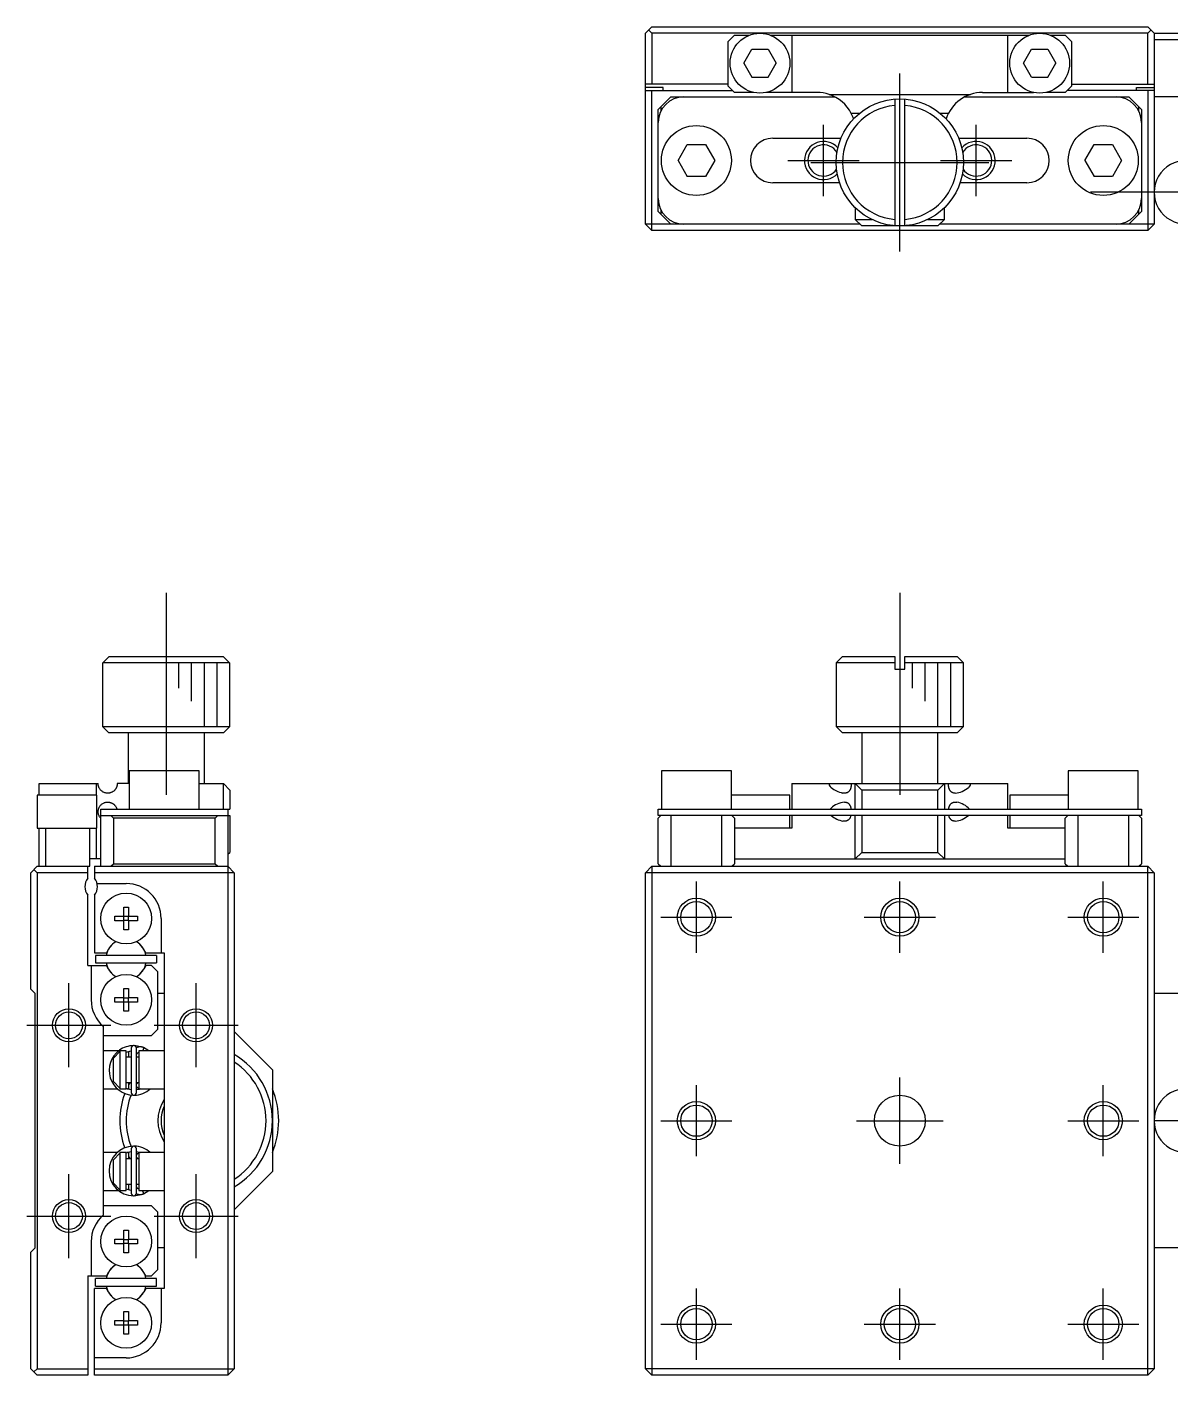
# Model space of a CAD drawing. Extents: x 0 to 320, y -8 to 166.
# Drawn here: x -0.3 to 89.6, y 59.5 to 165.5 of the extents above; entities that cross this region are included whole.
import ezdxf

# ---------------------------------------------------------------- set-up
doc = ezdxf.new("R2010")
doc.units = 0
doc.header["$LTSCALE"] = 0.5
doc.linetypes.add('CENTER', pattern=[50.8, 31.75, -6.35, 6.35, -6.35])
for name, color, linetype in [('MSM_CENTER', 1, 'CENTER'), ('MSM_CONTINUOUS', 7, 'CONTINUOUS'), ('MSM_NARROW', 5, 'CONTINUOUS')]:
    doc.layers.add(name, color=color, linetype=linetype)

msp = doc.modelspace()

# ---------------------------------------------------------------- linework, layer by layer
at = {"layer": 'MSM_CENTER'}
for p, q in [((68.344929, 147.85), (68.344929, 161.85)), ((62.344929, 152.200001), (62.344929, 157.800001)), ((74.344929, 152.200001), (74.344929, 157.800001)), ((59.544929, 155.000001), (65.144929, 155.000001)), ((61.344929, 154.85), (75.344929, 154.85)), ((71.544929, 155.000001), (77.144929, 155.000001)), ((148.344929, 152.5), (83.344929, 152.5)), ((10.65, 121), (10.65, 105)), ((68.344929, 121), (68.344929, 104)), ((52.344929, 92.7), (52.344929, 98.3)), ((68.344929, 92.7), (68.344929, 98.3)), ((84.344929, 92.7), (84.344929, 98.3)), ((49.544929, 95.5), (55.144929, 95.5)), ((65.544929, 95.5), (71.144929, 95.5)), ((81.544929, 95.5), (87.144929, 95.5)), ((3, 83.7), (3, 90.3)), ((13, 83.7), (13, 90.3)), ((-0.3, 87), (6.3, 87)), ((9.7, 87), (16.3, 87)), ((68.344929, 76.1), (68.344929, 82.9)), ((52.344929, 76.7), (52.344929, 82.3)), ((84.344929, 76.7), (84.344929, 82.3)), ((49.544929, 79.5), (55.144929, 79.5)), ((64.944929, 79.5), (71.744929, 79.5)), ((81.544929, 79.5), (87.144929, 79.5)), ((148.344929, 79.5), (88.344929, 79.5)), ((3, 68.7), (3, 75.3)), ((13, 68.7), (13, 75.3)), ((-0.3, 72), (6.3, 72)), ((9.7, 72), (16.3, 72)), ((52.344929, 60.7), (52.344929, 66.3)), ((68.344929, 60.7), (68.344929, 66.3)), ((84.344929, 60.7), (84.344929, 66.3)), ((49.544929, 63.5), (55.144929, 63.5)), ((65.544929, 63.5), (71.144929, 63.5)), ((81.544929, 63.5), (87.144929, 63.5))]:
    msp.add_line(p, q, dxfattribs=at)
at = {"layer": 'MSM_CONTINUOUS'}
for p, q in [((48.344929, 165), (48.844929, 165.5)), ((48.844929, 165.5), (87.844929, 165.5)), ((88.344929, 165), (87.844929, 165.5)), ((48.344929, 150), (48.344929, 165)), ((48.594929, 165.25), (48.844929, 165)), ((48.844929, 165), (48.844929, 161)), ((87.844929, 165), (48.844929, 165)), ((54.844929, 164.35), (55.344929, 164.85)), ((54.844929, 160.85), (54.844929, 164.35)), ((55.344929, 164.85), (56.518794, 164.85)), ((58.171065, 164.85), (78.518794, 164.85)), ((59.844929, 164.85), (59.844929, 160.35)), ((76.844929, 160.35), (76.844929, 164.85)), ((80.171065, 164.85), (81.344929, 164.85)), ((81.344929, 164.85), (81.844929, 164.35)), ((81.844929, 164.35), (81.844929, 160.85)), ((87.844929, 165), (88.094929, 165.25)), ((87.844929, 161), (87.844929, 165)), ((88.344929, 165), (108.344929, 165)), ((88.344929, 165), (88.344929, 150)), ((105.844929, 164.5), (88.344929, 164.5)), ((56.074759, 162.65), (56.709844, 163.75)), ((56.709844, 163.75), (57.980015, 163.75)), ((57.980015, 163.75), (58.6151, 162.65)), ((78.074759, 162.65), (78.709844, 163.75)), ((78.709844, 163.75), (79.980015, 163.75)), ((79.980015, 163.75), (80.6151, 162.65)), ((56.074759, 162.65), (56.709844, 161.55)), ((57.980015, 161.55), (58.6151, 162.65)), ((78.709844, 161.55), (78.074759, 162.65)), ((79.980015, 161.55), (80.6151, 162.65)), ((56.709844, 161.55), (57.980015, 161.55)), ((78.709844, 161.55), (79.980015, 161.55)), ((54.844929, 161), (48.344929, 161)), ((49.744929, 160.75), (48.344929, 160.75)), ((48.344929, 160.5), (55.194929, 160.5)), ((48.844929, 149.5), (48.844929, 160.5)), ((49.744929, 160.5), (49.744929, 160.75)), ((55.344929, 160.35), (54.844929, 160.85)), ((56.862747, 160.35), (55.344929, 160.35)), ((61.844929, 160.35), (57.827112, 160.35)), ((62.781679, 160.2), (73.90818, 160.2)), ((74.844929, 160.35), (78.862747, 160.35)), ((81.344929, 160.35), (79.827112, 160.35)), ((81.844929, 160.85), (81.344929, 160.35)), ((88.344929, 160.5), (81.494929, 160.5)), ((81.844929, 161), (88.344929, 161)), ((86.944929, 160.75), (88.344929, 160.75)), ((86.944929, 160.5), (86.944929, 160.75)), ((87.844929, 160.5), (87.844929, 149.5)), ((49.344929, 159), (50.344929, 160)), ((49.344929, 151), (49.344929, 159)), ((49.544929, 159.2), (49.544929, 158.87178)), ((50.344929, 160), (63.250776, 160)), ((67.944929, 159.833974), (67.944929, 149.866026)), ((68.744929, 149.866026), (68.744929, 159.833974)), ((73.439037, 160), (86.344929, 160)), ((87.344929, 159), (86.344929, 160)), ((87.144929, 158.87178), (87.144929, 159.2)), ((87.344929, 159), (87.344929, 151)), ((102.844929, 160), (88.344929, 160)), ((65.15471, 158.7), (64.524015, 158.7)), ((72.165844, 158.7), (71.535149, 158.7)), ((50.901554, 155), (51.623242, 156.25)), ((51.623242, 156.25), (53.066617, 156.25)), ((53.066617, 156.25), (53.788305, 155)), ((58.344929, 156.75), (63.719997, 156.75)), ((72.969862, 156.75), (78.344929, 156.75)), ((82.901554, 155), (83.623242, 156.25)), ((83.623242, 156.25), (85.066617, 156.25)), ((85.066617, 156.25), (85.788305, 155)), ((50.901554, 155), (51.623242, 153.75)), ((53.788305, 155), (53.066617, 153.75)), ((82.901554, 155), (83.623242, 153.75)), ((85.788305, 155), (85.066617, 153.75)), ((53.066617, 153.75), (51.623242, 153.75)), ((85.066617, 153.75), (83.623242, 153.75)), ((63.607842, 153.25), (58.344929, 153.25)), ((78.344929, 153.25), (73.082017, 153.25)), ((50.344929, 150), (49.344929, 151)), ((49.544929, 151.12822), (49.544929, 150.8)), ((64.844929, 151.279286), (64.844929, 150.35)), ((71.844929, 150.35), (71.844929, 151.279286)), ((86.344929, 150), (87.344929, 151)), ((87.144929, 150.8), (87.144929, 151.12822)), ((65.194929, 150), (48.344929, 150)), ((48.844929, 149.5), (48.344929, 150)), ((87.844929, 149.5), (48.844929, 149.5)), ((64.844929, 150.35), (66.16548, 150.35)), ((65.344929, 149.85), (64.844929, 150.35)), ((71.344929, 149.85), (65.344929, 149.85)), ((70.524379, 150.35), (71.844929, 150.35)), ((71.844929, 150.35), (71.344929, 149.85)), ((88.344929, 150), (71.494929, 150)), ((88.344929, 150), (87.844929, 149.5)), ((5.666026, 115.5), (6.167813, 116)), ((6.167813, 116), (15.132187, 116)), ((15.132187, 116), (15.633974, 115.5)), ((63.844929, 116), (63.344929, 115.5)), ((63.844929, 116), (67.944929, 116)), ((67.944929, 116), (67.944929, 115)), ((68.744929, 115), (68.744929, 116)), ((68.744929, 116), (72.844929, 116)), ((73.344929, 115.5), (72.844929, 116)), ((5.65, 115), (5.666026, 115)), ((5.65, 115), (5.65, 110.5)), ((15.633974, 115.5), (5.666026, 115.5)), ((5.666026, 115), (5.666026, 115.5)), ((15.633974, 115.5), (15.633974, 115)), ((15.633974, 115), (15.65, 115)), ((15.65, 110.5), (15.65, 115)), ((67.944929, 115.5), (63.344929, 115.5)), ((63.344929, 115.5), (63.344929, 110.5)), ((67.944929, 115), (68.744929, 115)), ((73.344929, 115.5), (68.744929, 115.5)), ((73.344929, 110.5), (73.344929, 115.5)), ((5.65, 110.5), (15.65, 110.5)), ((5.65, 110.5), (6.15, 110)), ((15.15, 110), (15.65, 110.5)), ((63.344929, 110.5), (73.344929, 110.5)), ((63.344929, 110.5), (63.844929, 110)), ((72.844929, 110), (73.344929, 110.5)), ((15.15, 110), (6.15, 110)), ((7.65, 110), (7.65, 106)), ((13.65, 106), (13.65, 110)), ((72.844929, 110), (63.844929, 110)), ((65.344929, 110), (65.344929, 106)), ((71.344929, 106), (71.344929, 110)), ((0.65, 106), (5.3, 106)), ((0.65, 105.1), (0.65, 106)), ((5.15, 106), (5.15, 105.1)), ((5.300104, 105.987609), (5.3, 106)), ((6.8, 106), (6.799464, 105.971711)), ((7.75, 106), (6.8, 106)), ((13.25, 107), (7.75, 107)), ((7.75, 107), (7.75, 104)), ((13.25, 104), (13.25, 107)), ((13.25, 106), (15.15, 106)), ((15.15, 104), (15.15, 106)), ((15.65, 105.5), (15.15, 106)), ((55.094929, 107), (49.594929, 107)), ((49.594929, 107), (49.594929, 104)), ((55.094929, 104), (55.094929, 107)), ((59.844929, 106), (59.844929, 104)), ((59.844929, 106), (76.844929, 106)), ((62.804595, 105.893304), (62.781679, 106)), ((64.524015, 106), (64.52365, 105.967276)), ((64.844929, 104), (64.844929, 106)), ((65.344929, 105.5), (64.844929, 106)), ((71.844929, 106), (71.344929, 105.5)), ((71.844929, 106), (71.844929, 104)), ((72.166241, 105.965709), (72.165844, 106)), ((73.90818, 106), (73.882358, 105.886628)), ((76.844929, 104), (76.844929, 106)), ((87.094929, 107), (81.594929, 107)), ((81.594929, 107), (81.594929, 104)), ((87.094929, 104), (87.094929, 107)), ((5.2, 105.1), (0.5, 105.1)), ((0.5, 105.1), (0.5, 102.5)), ((5.2, 102.5), (5.2, 105.1)), ((5.300413, 105.975229), (5.300104, 105.987609)), ((5.300922, 105.962906), (5.300413, 105.975229)), ((5.301625, 105.950687), (5.300922, 105.962906)), ((5.302516, 105.938617), (5.301625, 105.950687)), ((5.30394, 105.923249), (5.302516, 105.938617)), ((5.305653, 105.908135), (5.30394, 105.923249)), ((5.307635, 105.893304), (5.305653, 105.908135)), ((5.309865, 105.878788), (5.307635, 105.893304)), ((5.312322, 105.864617), (5.309865, 105.878788)), ((5.314986, 105.850822), (5.312322, 105.864617)), ((5.321191, 105.822914), (5.314986, 105.850822)), ((5.328155, 105.796292), (5.321191, 105.822914)), ((5.335805, 105.770881), (5.328155, 105.796292)), ((5.344066, 105.746601), (5.335805, 105.770881)), ((5.352863, 105.723377), (5.344066, 105.746601)), ((5.362122, 105.70113), (5.352863, 105.723377)), ((5.381822, 105.659322), (5.362122, 105.70113)), ((5.403222, 105.620262), (5.381822, 105.659322)), ((5.426199, 105.58362), (5.403222, 105.620262)), ((5.457046, 105.540714), (5.426199, 105.58362)), ((5.490251, 105.500753), (5.457046, 105.540714)), ((5.525757, 105.463617), (5.490251, 105.500753)), ((5.563506, 105.429191), (5.525757, 105.463617)), ((5.602361, 105.398227), (5.563506, 105.429191)), ((5.643395, 105.369769), (5.602361, 105.398227)), ((5.686562, 105.343933), (5.643395, 105.369769)), ((5.731822, 105.320837), (5.686562, 105.343933)), ((5.781667, 105.299643), (5.731822, 105.320837)), ((5.833841, 105.281823), (5.781667, 105.299643)), ((5.888225, 105.267655), (5.833841, 105.281823)), ((5.929283, 105.259779), (5.888225, 105.267655)), ((5.971488, 105.254121), (5.929283, 105.259779)), ((6.014733, 105.25083), (5.971488, 105.254121)), ((6.058912, 105.250053), (6.014733, 105.25083)), ((6.103914, 105.251942), (6.058912, 105.250053)), ((6.149707, 105.256659), (6.103914, 105.251942)), ((6.196089, 105.264366), (6.149707, 105.256659)), ((6.230211, 105.271975), (6.196089, 105.264366)), ((6.264531, 105.281342), (6.230211, 105.271975)), ((6.298926, 105.292517), (6.264531, 105.281342)), ((6.333271, 105.305552), (6.298926, 105.292517)), ((6.365356, 105.319536), (6.333271, 105.305552)), ((6.397312, 105.335301), (6.365356, 105.319536)), ((6.428987, 105.352847), (6.397312, 105.335301)), ((6.460226, 105.372173), (6.428987, 105.352847)), ((6.490876, 105.393279), (6.460226, 105.372173)), ((6.520783, 105.416165), (6.490876, 105.393279)), ((6.547582, 105.438853), (6.520783, 105.416165)), ((6.573654, 105.463139), (6.547582, 105.438853)), ((6.598857, 105.48895), (6.573654, 105.463139)), ((6.623049, 105.516213), (6.598857, 105.48895)), ((6.646085, 105.544855), (6.623049, 105.516213)), ((6.667825, 105.574803), (6.646085, 105.544855)), ((6.683137, 105.597963), (6.667825, 105.574803)), ((6.697677, 105.621837), (6.683137, 105.597963)), ((6.711394, 105.646369), (6.697677, 105.621837)), ((6.724235, 105.671507), (6.711394, 105.646369)), ((6.735859, 105.696531), (6.724235, 105.671507)), ((6.746608, 105.722095), (6.735859, 105.696531)), ((6.756442, 105.748135), (6.746608, 105.722095)), ((6.765326, 105.774591), (6.756442, 105.748135)), ((6.773458, 105.802253), (6.765326, 105.774591)), ((6.780546, 105.83031), (6.773458, 105.802253)), ((6.786563, 105.858683), (6.780546, 105.83031)), ((6.791483, 105.887295), (6.786563, 105.858683)), ((6.795197, 105.915283), (6.791483, 105.887295)), ((6.79786, 105.943447), (6.795197, 105.915283)), ((6.799464, 105.971711), (6.79786, 105.943447)), ((15.65, 105.5), (15.65, 104)), ((59.694929, 105.1), (55.094929, 105.1)), ((59.694929, 104), (59.694929, 105.1)), ((62.863302, 105.796292), (62.804595, 105.893304)), ((62.952961, 105.70113), (62.863302, 105.796292)), ((63.987275, 105.25), (63.840161, 105.263205)), ((63.996057, 105.250053), (63.987275, 105.25)), ((64.032248, 105.251477), (63.996057, 105.250053)), ((64.067805, 105.254917), (64.032248, 105.251477)), ((64.10262, 105.260464), (64.067805, 105.254917)), ((64.136584, 105.26821), (64.10262, 105.260464)), ((64.16959, 105.278246), (64.136584, 105.26821)), ((64.201529, 105.290663), (64.16959, 105.278246)), ((64.232291, 105.305552), (64.201529, 105.290663)), ((64.25636, 105.319536), (64.232291, 105.305552)), ((64.279671, 105.335301), (64.25636, 105.319536)), ((64.302156, 105.352847), (64.279671, 105.335301)), ((64.323749, 105.372173), (64.302156, 105.352847)), ((64.344382, 105.393279), (64.323749, 105.372173)), ((64.363987, 105.416165), (64.344382, 105.393279)), ((64.381114, 105.438853), (64.363987, 105.416165)), ((64.397394, 105.463139), (64.381114, 105.438853)), ((64.412785, 105.48895), (64.397394, 105.463139)), ((64.427247, 105.516213), (64.412785, 105.48895)), ((64.440738, 105.544855), (64.427247, 105.516213)), ((64.453216, 105.574803), (64.440738, 105.544855)), ((64.462892, 105.600911), (64.453216, 105.574803)), ((64.471889, 105.627976), (64.462892, 105.600911)), ((64.480194, 105.655911), (64.471889, 105.627976)), ((64.487796, 105.684627), (64.480194, 105.655911)), ((64.494683, 105.714037), (64.487796, 105.684627)), ((64.500841, 105.744054), (64.494683, 105.714037)), ((64.506259, 105.774591), (64.500841, 105.744054)), ((64.510952, 105.805699), (64.506259, 105.774591)), ((64.514931, 105.837362), (64.510952, 105.805699)), ((64.518193, 105.869465), (64.514931, 105.837362)), ((64.520736, 105.901894), (64.518193, 105.869465)), ((64.522556, 105.934536), (64.520736, 105.901894)), ((64.52365, 105.967276), (64.522556, 105.934536)), ((65.344929, 105.5), (65.344929, 104)), ((71.344929, 105.5), (65.344929, 105.5)), ((71.344929, 104), (71.344929, 105.5)), ((72.16743, 105.931464), (72.166241, 105.965709)), ((72.16941, 105.897397), (72.16743, 105.931464)), ((72.172179, 105.863642), (72.16941, 105.897397)), ((72.175435, 105.832899), (72.172179, 105.863642)), ((72.179381, 105.802436), (72.175435, 105.832899)), ((72.18401, 105.772342), (72.179381, 105.802436)), ((72.189315, 105.742707), (72.18401, 105.772342)), ((72.195287, 105.713621), (72.189315, 105.742707)), ((72.20192, 105.685172), (72.195287, 105.713621)), ((72.209206, 105.657451), (72.20192, 105.685172)), ((72.217137, 105.630548), (72.209206, 105.657451)), ((72.22724, 105.600171), (72.217137, 105.630548)), ((72.238284, 105.570825), (72.22724, 105.600171)), ((72.250235, 105.542582), (72.238284, 105.570825)), ((72.263061, 105.515514), (72.250235, 105.542582)), ((72.27673, 105.489694), (72.263061, 105.515514)), ((72.291211, 105.465195), (72.27673, 105.489694)), ((72.306471, 105.442087), (72.291211, 105.465195)), ((72.322478, 105.420445), (72.306471, 105.442087)), ((72.341602, 105.397584), (72.322478, 105.420445)), ((72.361741, 105.376446), (72.341602, 105.397584)), ((72.382831, 105.357029), (72.361741, 105.376446)), ((72.404808, 105.339332), (72.382831, 105.357029)), ((72.427607, 105.32335), (72.404808, 105.339332)), ((72.451165, 105.309083), (72.427607, 105.32335)), ((72.475418, 105.296527), (72.451165, 105.309083)), ((72.510773, 105.281617), (72.475418, 105.296527)), ((72.547529, 105.269745), (72.510773, 105.281617)), ((72.585535, 105.260781), (72.547529, 105.269745)), ((72.624642, 105.254591), (72.585535, 105.260781)), ((72.664698, 105.251044), (72.624642, 105.254591)), ((72.702531, 105.25), (72.664698, 105.251044)), ((73.827621, 105.797867), (73.742752, 105.70619)), ((73.882358, 105.886628), (73.827621, 105.797867)), ((81.594929, 105.1), (76.994929, 105.1)), ((76.994929, 105.1), (76.994929, 104)), ((5.30381, 103.875499), (5.305248, 103.888565)), ((5.305248, 103.888565), (5.306889, 103.901416)), ((5.306889, 103.901416), (5.30872, 103.91403)), ((5.30872, 103.91403), (5.310725, 103.926384)), ((5.310725, 103.926384), (5.313739, 103.942897)), ((5.313739, 103.942897), (5.317038, 103.958956)), ((5.317038, 103.958956), (5.320596, 103.974556)), ((5.320596, 103.974556), (5.327893, 104.002702)), ((5.327893, 104.002702), (5.335936, 104.02952)), ((5.335936, 104.02952), (5.34466, 104.055102)), ((5.34466, 104.055102), (5.353998, 104.079544)), ((5.353998, 104.079544), (5.363886, 104.102937)), ((5.363886, 104.102937), (5.374256, 104.125377)), ((5.374256, 104.125377), (5.400802, 104.175782)), ((5.400802, 104.175782), (5.429969, 104.222476)), ((5.429969, 104.222476), (5.461661, 104.265704)), ((5.461661, 104.265704), (5.495782, 104.305712)), ((5.495782, 104.305712), (5.532235, 104.342745)), ((5.5, 99.5), (5.5, 104)), ((5.5, 104), (15.65, 104)), ((5.532235, 104.342745), (5.570924, 104.377049)), ((5.570924, 104.377049), (5.617206, 104.412534)), ((5.617206, 104.412534), (5.66646, 104.44452)), ((5.66646, 104.44452), (5.718618, 104.472819)), ((5.718618, 104.472819), (5.760688, 104.491954)), ((5.760688, 104.491954), (5.804503, 104.508687)), ((5.804503, 104.508687), (5.849989, 104.522841)), ((5.849989, 104.522841), (5.89707, 104.534243)), ((5.89707, 104.534243), (5.94242, 104.542236)), ((5.94242, 104.542236), (5.989227, 104.547515)), ((5.989227, 104.547515), (6.0373, 104.549872)), ((6.0373, 104.549872), (6.086448, 104.549101)), ((6.086448, 104.549101), (6.13648, 104.544994)), ((6.13648, 104.544994), (6.187207, 104.537343)), ((6.187207, 104.537343), (6.22722, 104.528759)), ((6.22722, 104.528759), (6.267494, 104.51777)), ((6.267494, 104.51777), (6.307839, 104.504286)), ((6.307839, 104.504286), (6.338852, 104.492142)), ((6.338852, 104.492142), (6.369778, 104.478405)), ((6.369778, 104.478405), (6.400497, 104.463059)), ((6.400497, 104.463059), (6.430886, 104.446085)), ((6.430886, 104.446085), (6.455118, 104.43117)), ((6.455118, 104.43117), (6.479051, 104.41515)), ((6.479051, 104.41515), (6.502605, 104.398035)), ((6.502605, 104.398035), (6.525702, 104.379834)), ((6.525702, 104.379834), (6.54891, 104.359985)), ((6.54891, 104.359985), (6.571539, 104.33897)), ((6.571539, 104.33897), (6.593495, 104.316825)), ((6.593495, 104.316825), (6.614685, 104.29359)), ((6.614685, 104.29359), (6.634545, 104.269895)), ((6.634545, 104.269895), (6.653582, 104.245173)), ((6.653582, 104.245173), (6.671711, 104.219487)), ((6.671711, 104.219487), (6.688849, 104.192902)), ((6.688849, 104.192902), (6.705509, 104.164419)), ((6.705509, 104.164419), (6.72101, 104.135011)), ((6.72101, 104.135011), (6.735276, 104.104777)), ((6.735276, 104.104777), (6.74823, 104.073817)), ((6.74823, 104.073817), (6.757256, 104.049576)), ((6.757256, 104.049576), (6.765468, 104.024953)), ((6.765468, 104.024953), (6.772842, 104)), ((15.5, 104), (15.5, 59.5)), ((49.344929, 103.5), (49.344929, 104)), ((49.344929, 104), (87.344929, 104)), ((62.860614, 104.000031), (62.932245, 104.079544)), ((63.987202, 104.55), (64.022405, 104.549101)), ((64.022405, 104.549101), (64.0688, 104.544994)), ((64.0688, 104.544994), (64.113727, 104.537343)), ((64.113727, 104.537343), (64.143234, 104.530028)), ((64.143234, 104.530028), (64.17208, 104.520878)), ((64.17208, 104.520878), (64.200184, 104.509849)), ((64.200184, 104.509849), (64.227463, 104.496899)), ((64.227463, 104.496899), (64.253833, 104.481984)), ((64.253833, 104.481984), (64.279212, 104.46506)), ((64.279212, 104.46506), (64.303516, 104.446085)), ((64.303516, 104.446085), (64.322837, 104.42873)), ((64.322837, 104.42873), (64.341449, 104.40984)), ((64.341449, 104.40984), (64.359307, 104.389451)), ((64.359307, 104.389451), (64.376365, 104.367596)), ((64.376365, 104.367596), (64.392579, 104.344311)), ((64.392579, 104.344311), (64.407904, 104.319631)), ((64.407904, 104.319631), (64.422294, 104.29359)), ((64.422294, 104.29359), (64.43418, 104.269524)), ((64.43418, 104.269524), (64.445383, 104.244323)), ((64.445383, 104.244323), (64.455886, 104.218068)), ((64.455886, 104.218068), (64.465672, 104.19084)), ((64.465672, 104.19084), (64.474723, 104.16272)), ((64.474723, 104.16272), (64.483022, 104.133789)), ((64.483022, 104.133789), (64.490551, 104.104128)), ((64.490551, 104.104128), (64.497294, 104.073817)), ((64.497294, 104.073817), (64.502045, 104.049576)), ((64.502045, 104.049576), (64.506334, 104.024953)), ((64.506334, 104.024953), (64.510156, 104)), ((72.179702, 104), (72.184775, 104.032393)), ((72.184775, 104.032393), (72.190658, 104.064279)), ((72.190658, 104.064279), (72.197339, 104.095556)), ((72.197339, 104.095556), (72.204807, 104.126119)), ((72.204807, 104.126119), (72.213047, 104.155863)), ((72.213047, 104.155863), (72.222048, 104.184684)), ((72.222048, 104.184684), (72.231796, 104.212478)), ((72.231796, 104.212478), (72.242292, 104.239197)), ((72.242292, 104.239197), (72.25357, 104.264948)), ((72.25357, 104.264948), (72.265605, 104.289679)), ((72.265605, 104.289679), (72.278369, 104.313337)), ((72.278369, 104.313337), (72.291835, 104.335871)), ((72.291835, 104.335871), (72.305977, 104.357229)), ((72.305977, 104.357229), (72.320767, 104.37736)), ((72.320767, 104.37736), (72.339976, 104.400589)), ((72.339976, 104.400589), (72.36021, 104.422064)), ((72.36021, 104.422064), (72.381402, 104.441779)), ((72.381402, 104.441779), (72.403487, 104.459731)), ((72.403487, 104.459731), (72.426399, 104.475916)), ((72.426399, 104.475916), (72.450073, 104.49033)), ((72.450073, 104.49033), (72.480194, 104.505689)), ((72.480194, 104.505689), (72.511486, 104.51861)), ((72.511486, 104.51861), (72.54384, 104.529182)), ((72.54384, 104.529182), (72.577152, 104.537489)), ((72.577152, 104.537489), (72.611314, 104.54362)), ((72.611314, 104.54362), (72.646221, 104.54766)), ((72.646221, 104.54766), (72.681767, 104.549696)), ((72.681767, 104.549696), (72.702647, 104.55)), ((72.702647, 104.55), (72.834688, 104.539225)), ((87.344929, 104), (87.344929, 103.5)), ((5.300004, 103.802242), (5.300109, 103.8127)), ((5.300045, 103.791789), (5.300004, 103.802242)), ((5.300239, 103.781085), (5.300045, 103.791789)), ((5.300109, 103.8127), (5.300357, 103.823134)), ((5.300585, 103.770409), (5.300239, 103.781085)), ((5.300357, 103.823134), (5.300749, 103.833513)), ((5.301079, 103.759792), (5.300585, 103.770409)), ((5.300749, 103.833513), (5.301301, 103.844149)), ((5.301718, 103.749264), (5.301079, 103.759792)), ((5.301301, 103.844149), (5.301999, 103.854708)), ((5.302758, 103.735743), (5.301718, 103.749264)), ((5.301999, 103.854708), (5.302837, 103.865167)), ((5.304025, 103.722403), (5.302758, 103.735743)), ((5.302837, 103.865167), (5.30381, 103.875499)), ((5.305506, 103.709288), (5.304025, 103.722403)), ((5.307649, 103.693166), (5.305506, 103.709288)), ((5.310089, 103.677404), (5.307649, 103.693166)), ((5.312804, 103.662015), (5.310089, 103.677404)), ((5.315771, 103.647013), (5.312804, 103.662015)), ((5.318965, 103.63241), (5.315771, 103.647013)), ((5.322362, 103.618221), (5.318965, 103.63241)), ((5.33019, 103.589303), (5.322362, 103.618221)), ((5.3388, 103.561799), (5.33019, 103.589303)), ((5.348119, 103.535602), (5.3388, 103.561799)), ((5.358069, 103.510604), (5.348119, 103.535602)), ((5.368574, 103.486696), (5.358069, 103.510604)), ((5.391431, 103.441047), (5.368574, 103.486696)), ((5.416377, 103.398595), (5.391431, 103.441047)), ((5.443297, 103.359014), (5.416377, 103.398595)), ((5.472076, 103.321979), (5.443297, 103.359014)), ((5.499672, 103.290453), (5.472076, 103.321979)), ((5.5, 103.5), (15.65, 103.5)), ((6.5, 103.3), (6.3, 103.5)), ((6.5, 103.3), (6.5, 99.7)), ((14.5, 103.3), (6.5, 103.3)), ((14.7, 103.5), (14.5, 103.3)), ((14.5, 99.7), (14.5, 103.3)), ((15.65, 103.5), (15.65, 100.6)), ((49.544929, 103.5), (49.344929, 103.3)), ((87.344929, 103.5), (49.344929, 103.5)), ((49.344929, 99.7), (49.344929, 103.3)), ((50.344929, 103.5), (50.344929, 99.5)), ((54.344929, 99.5), (54.344929, 103.5)), ((55.344929, 103.3), (55.144929, 103.5)), ((55.344929, 103.3), (55.344929, 99.7)), ((59.694929, 102.5), (59.694929, 103.5)), ((59.844929, 103.5), (59.844929, 102.5)), ((63.987235, 103.05), (63.870267, 103.058584)), ((63.997125, 103.050102), (63.987235, 103.05)), ((64.037914, 103.051903), (63.997125, 103.050102)), ((64.077736, 103.056246), (64.037914, 103.051903)), ((64.116462, 103.063265), (64.077736, 103.056246)), ((64.15396, 103.073098), (64.116462, 103.063265)), ((64.181785, 103.082625), (64.15396, 103.073098)), ((64.2089, 103.093981), (64.181785, 103.082625)), ((64.235228, 103.107198), (64.2089, 103.093981)), ((64.26069, 103.122312), (64.235228, 103.107198)), ((64.285208, 103.139354), (64.26069, 103.122312)), ((64.308703, 103.15836), (64.285208, 103.139354)), ((64.329389, 103.177644), (64.308703, 103.15836)), ((64.349226, 103.198718), (64.329389, 103.177644)), ((64.368154, 103.221536), (64.349226, 103.198718)), ((64.386117, 103.246056), (64.368154, 103.221536)), ((64.403058, 103.272231), (64.386117, 103.246056)), ((64.41892, 103.30002), (64.403058, 103.272231)), ((64.431701, 103.325256), (64.41892, 103.30002)), ((64.443717, 103.351755), (64.431701, 103.325256)), ((64.454944, 103.379426), (64.443717, 103.351755)), ((64.465361, 103.408178), (64.454944, 103.379426)), ((64.474947, 103.437919), (64.465361, 103.408178)), ((64.483679, 103.468556), (64.474947, 103.437919)), ((64.491535, 103.5), (64.483679, 103.468556)), ((64.844929, 100.1), (64.844929, 103.5)), ((65.344929, 103.5), (65.344929, 100.6)), ((71.344929, 100.6), (71.344929, 103.5)), ((71.844929, 103.5), (71.844929, 100.1)), ((72.20639, 103.46772), (72.198324, 103.5)), ((72.215342, 103.436374), (72.20639, 103.46772)), ((72.225158, 103.406144), (72.215342, 103.436374)), ((72.235892, 103.376907), (72.225158, 103.406144)), ((72.247515, 103.348735), (72.235892, 103.376907)), ((72.259996, 103.321701), (72.247515, 103.348735)), ((72.273305, 103.295877), (72.259996, 103.321701)), ((72.28741, 103.271336), (72.273305, 103.295877)), ((72.302283, 103.248149), (72.28741, 103.271336)), ((72.317892, 103.226389), (72.302283, 103.248149)), ((72.336554, 103.203346), (72.317892, 103.226389)), ((72.356218, 103.181986), (72.336554, 103.203346)), ((72.376821, 103.162309), (72.356218, 103.181986)), ((72.398302, 103.144317), (72.376821, 103.162309)), ((72.420598, 103.12801), (72.398302, 103.144317)), ((72.443648, 103.113389), (72.420598, 103.12801)), ((72.467389, 103.100454), (72.443648, 103.113389)), ((72.49788, 103.086634), (72.467389, 103.100454)), ((72.529475, 103.075163), (72.49788, 103.086634)), ((72.562072, 103.065954), (72.529475, 103.075163)), ((72.59557, 103.058921), (72.562072, 103.065954)), ((72.62987, 103.053976), (72.59557, 103.058921)), ((72.66487, 103.051032), (72.62987, 103.053976)), ((72.70047, 103.050003), (72.66487, 103.051032)), ((72.702522, 103.05), (72.70047, 103.050003)), ((76.844929, 102.5), (76.844929, 103.5)), ((76.994929, 103.5), (76.994929, 102.5)), ((81.544929, 103.5), (81.344929, 103.3)), ((81.344929, 99.7), (81.344929, 103.3)), ((82.344929, 103.5), (82.344929, 99.5)), ((86.344929, 99.5), (86.344929, 103.5)), ((87.344929, 103.3), (87.144929, 103.5)), ((87.344929, 103.3), (87.344929, 99.7)), ((0.5, 102.5), (5.2, 102.5)), ((0.65, 99.5), (0.65, 102.5)), ((1.15, 102.5), (1.15, 99.5)), ((4.65, 99.5), (4.65, 102.5)), ((5.15, 102.5), (5.15, 100.1)), ((59.844929, 102.5), (55.344929, 102.5)), ((81.344929, 102.5), (76.844929, 102.5)), ((5.5, 100.1), (4.65, 100.1)), ((6.3, 99.5), (6.5, 99.7)), ((6.5, 99.7), (14.5, 99.7)), ((14.5, 99.7), (14.7, 99.5)), ((15.5, 100.45), (15.65, 100.6)), ((49.344929, 99.7), (49.544929, 99.5)), ((55.144929, 99.5), (55.344929, 99.7)), ((55.344929, 100.1), (81.344929, 100.1)), ((64.844929, 100.1), (65.344929, 100.6)), ((65.344929, 100.6), (71.344929, 100.6)), ((71.344929, 100.6), (71.844929, 100.1)), ((81.344929, 99.7), (81.544929, 99.5)), ((87.144929, 99.5), (87.344929, 99.7)), ((0.5, 99.5), (0, 99)), ((0, 89.85), (0, 99)), ((0.5, 99), (0.25, 99.25)), ((0.5, 99.5), (4.65, 99.5)), ((0.5, 99), (0.5, 60)), ((4.5, 99), (0.5, 99)), ((4.5, 98.561438), (4.5, 99.5)), ((5, 99.5), (5, 98.561438)), ((5, 99.5), (15.5, 99.5)), ((16, 99), (5, 99)), ((16, 99), (15.5, 99.5)), ((16, 99), (16, 60)), ((48.844929, 99.5), (48.344929, 99)), ((88.344929, 99), (48.344929, 99)), ((48.344929, 60), (48.344929, 99)), ((48.844929, 99.5), (87.844929, 99.5)), ((48.844929, 99.5), (48.844929, 59.5)), ((88.344929, 99), (87.844929, 99.5)), ((87.844929, 59.5), (87.844929, 99.5)), ((88.344929, 99), (88.344929, 60)), ((5.218246, 98.15), (7.5, 98.15)), ((4.5, 91.7), (4.5, 97.238562)), ((5, 97.238562), (5, 92.7)), ((6.613639, 95.58), (7.32, 95.58)), ((6.613639, 95.22), (6.613639, 95.58)), ((7.32, 96.286361), (7.68, 96.286361)), ((7.32, 95.58), (7.32, 96.286361)), ((7.330372, 95.569628), (7.32, 95.58)), ((7.330372, 95.230372), (7.330372, 95.569628)), ((7.330372, 95.569628), (7.669628, 95.569628)), ((7.669628, 95.569628), (7.68, 95.58)), ((7.669628, 95.569628), (7.669628, 95.230372)), ((7.68, 96.286361), (7.68, 95.58)), ((7.68, 95.58), (8.386361, 95.58)), ((8.386361, 95.58), (8.386361, 95.22)), ((10.25, 95.4), (10.25, 92.7)), ((7.32, 95.22), (6.613639, 95.22)), ((7.330372, 95.230372), (7.32, 95.22)), ((7.32, 94.513639), (7.32, 95.22)), ((7.68, 94.513639), (7.32, 94.513639)), ((7.669628, 95.230372), (7.330372, 95.230372)), ((7.669628, 95.230372), (7.68, 95.22)), ((7.68, 95.22), (7.68, 94.513639)), ((8.386361, 95.22), (7.68, 95.22)), ((5, 92.7), (5.949194, 92.7)), ((5.1, 92.5), (5.1, 91.9)), ((9.9, 92.5), (5.1, 92.5)), ((6.09936, 92.960095), (5.949194, 92.7)), ((9.050806, 92.7), (8.90064, 92.960095)), ((9.050806, 92.7), (10.5, 92.7)), ((9.9, 92.5), (9.9, 91.9)), ((10.5, 92.7), (10.5, 66.3)), ((4.5, 91.7), (5.949194, 91.7)), ((4.75, 91.7), (4.75, 89)), ((5.1, 91.9), (9.9, 91.9)), ((6.09936, 91.439905), (5.949194, 91.7)), ((9.050806, 91.7), (8.90064, 91.439905)), ((9.5, 91.7), (9.050806, 91.7)), ((10, 91.2), (9.5, 91.7)), ((10, 86.7), (10, 91.2)), ((0, 89.85), (0.35, 89.5)), ((0.35, 69.5), (0.35, 89.5)), ((6.613639, 89.18), (7.32, 89.18)), ((6.613639, 88.82), (6.613639, 89.18)), ((7.32, 89.886361), (7.68, 89.886361)), ((7.32, 89.18), (7.32, 89.886361)), ((7.330372, 89.169628), (7.32, 89.18)), ((7.330372, 88.830372), (7.330372, 89.169628)), ((7.330372, 89.169628), (7.669628, 89.169628)), ((7.669628, 89.169628), (7.68, 89.18)), ((7.669628, 89.169628), (7.669628, 88.830372)), ((7.68, 89.886361), (7.68, 89.18)), ((7.68, 89.18), (8.386361, 89.18)), ((8.386361, 89.18), (8.386361, 88.82)), ((10.5, 89.500002), (10, 89.500002)), ((102.844929, 89.500002), (88.344929, 89.500002)), ((7.32, 88.82), (6.613639, 88.82)), ((7.330372, 88.830372), (7.32, 88.82)), ((7.32, 88.113639), (7.32, 88.82)), ((7.68, 88.113639), (7.32, 88.113639)), ((7.669628, 88.830372), (7.330372, 88.830372)), ((7.669628, 88.830372), (7.68, 88.82)), ((7.68, 88.82), (7.68, 88.113639)), ((8.386361, 88.82), (7.68, 88.82)), ((5.7, 86.920938), (5.7, 72.079062)), ((5.7, 86.2), (9.5, 86.2)), ((9.5, 86.2), (10, 86.7)), ((19, 83.5), (16, 86.5)), ((6.921566, 85), (5.7, 85)), ((6.5, 84.416515), (7, 84.945683)), ((7, 85), (7, 82)), ((7.5, 85), (7, 85)), ((7.499868, 84.880394), (7.906431, 84.991258)), ((7.5, 82), (7.5, 85)), ((7.7, 84.5), (7.7, 84.94983)), ((7.906482, 85.203078), (7.906482, 81.703078)), ((8.879232, 85.24211), (8.130759, 85.401617)), ((8.335199, 85.249082), (8.303885, 85.235083)), ((8.306482, 81.703078), (8.306482, 85.203078)), ((8.367334, 85.261569), (8.335199, 85.249082)), ((8.400039, 85.272431), (8.367334, 85.261569)), ((8.373137, 84.792329), (8.382633, 84.803579)), ((8.382633, 84.803579), (8.392673, 84.814348)), ((8.392673, 84.814348), (8.403236, 84.82461)), ((8.433233, 85.281642), (8.400039, 85.272431)), ((8.403236, 84.82461), (8.414298, 84.834337)), ((8.414298, 84.834337), (8.425835, 84.843504)), ((8.425835, 84.843504), (8.437819, 84.852086)), ((8.466836, 85.289181), (8.433233, 85.281642)), ((8.437819, 84.852086), (8.450223, 84.860058)), ((8.450223, 84.860058), (8.463018, 84.8674)), ((8.463018, 84.8674), (8.476172, 84.874089)), ((8.500766, 85.295028), (8.466836, 85.289181)), ((8.476172, 84.874089), (8.489655, 84.880106)), ((8.489655, 84.880106), (8.499977, 84.884172)), ((8.5, 85), (8.5, 82)), ((10.5, 85), (8.5, 85)), ((8.534939, 85.299171), (8.500766, 85.295028)), ((8.569273, 85.301599), (8.534939, 85.299171)), ((8.603685, 85.302307), (8.569273, 85.301599)), ((8.638089, 85.301292), (8.603685, 85.302307)), ((8.672404, 85.298556), (8.638089, 85.301292)), ((8.706544, 85.294106), (8.672404, 85.298556)), ((8.740427, 85.287952), (8.706544, 85.294106)), ((8.77397, 85.280108), (8.740427, 85.287952)), ((8.80709, 85.270593), (8.77397, 85.280108)), ((8.801893, 85.01402), (8.795306, 85)), ((8.808415, 85.028354), (8.801893, 85.01402)), ((8.878604, 85.242423), (8.805969, 84.999984)), ((8.839706, 85.25943), (8.80709, 85.270593)), ((8.814831, 85.042911), (8.808415, 85.028354)), ((8.8211, 85.057599), (8.814831, 85.042911)), ((8.827183, 85.072322), (8.8211, 85.057599)), ((8.833039, 85.086989), (8.827183, 85.072322)), ((8.838632, 85.101504), (8.833039, 85.086989)), ((8.843927, 85.115776), (8.838632, 85.101504)), ((8.870057, 85.247361), (8.839706, 85.25943)), ((8.848889, 85.129713), (8.843927, 85.115776)), ((8.853487, 85.143227), (8.848889, 85.129713)), ((8.857692, 85.156232), (8.853487, 85.143227)), ((8.861476, 85.168644), (8.857692, 85.156232)), ((8.864816, 85.180385), (8.861476, 85.168644)), ((8.867691, 85.191379), (8.864816, 85.180385)), ((8.870081, 85.201556), (8.867691, 85.191379)), ((8.868376, 85.247715), (8.870635, 85.247062)), ((9.291268, 85.00002), (8.869514, 85.246319)), ((8.871972, 85.210853), (8.870081, 85.201556)), ((8.870635, 85.247062), (8.87239, 85.245238)), ((8.873352, 85.219208), (8.871972, 85.210853)), ((8.87239, 85.245238), (8.873632, 85.242254)), ((8.874212, 85.22657), (8.873352, 85.219208)), ((8.873632, 85.242254), (8.874352, 85.23813)), ((8.874546, 85.23289), (8.874212, 85.22657)), ((8.874352, 85.23813), (8.874546, 85.23289)), ((6.5, 82.583485), (6.5, 84.416515)), ((7.906482, 84.5), (7.5, 84.5)), ((8.306482, 84.602191), (8.306809, 84.616146)), ((8.5, 84.5), (8.306482, 84.5)), ((8.306809, 84.616146), (8.307843, 84.63084)), ((8.307843, 84.63084), (8.309583, 84.645466)), ((8.309583, 84.645466), (8.312023, 84.65999)), ((8.312023, 84.65999), (8.31516, 84.674376)), ((8.31516, 84.674376), (8.318987, 84.688593)), ((8.318987, 84.688593), (8.323494, 84.702607)), ((8.323494, 84.702607), (8.328673, 84.716385)), ((8.328673, 84.716385), (8.334512, 84.729896)), ((8.334512, 84.729896), (8.341, 84.743107)), ((8.341, 84.743107), (8.348122, 84.755986)), ((8.348122, 84.755986), (8.355863, 84.768503)), ((8.355863, 84.768503), (8.364208, 84.780627)), ((8.364208, 84.780627), (8.373137, 84.792329)), ((19, 83.5), (19, 75.5)), ((5.7, 82), (6.808166, 82)), ((7, 82.054317), (6.5, 82.583485)), ((7, 82), (7.5, 82)), ((7.906428, 81.915185), (7.499915, 82.025427)), ((7.5, 82.5), (7.906482, 82.5)), ((7.565484, 82), (7.565644, 82)), ((7.565906, 82), (7.7, 82)), ((7.7, 82), (7.7, 82.5)), ((8.306482, 82.5), (8.5, 82.5)), ((8.306531, 82.298642), (8.306482, 82.303965)), ((8.307151, 82.28392), (8.306531, 82.298642)), ((8.534819, 81.962495), (8.306541, 81.914872)), ((8.308479, 82.269242), (8.307151, 82.28392)), ((8.310512, 82.254642), (8.308479, 82.269242)), ((8.313246, 82.240155), (8.310512, 82.254642)), ((8.316677, 82.225813), (8.313246, 82.240155)), ((8.320797, 82.21165), (8.316677, 82.225813)), ((8.325599, 82.197701), (8.320797, 82.21165)), ((8.331073, 82.183997), (8.325599, 82.197701)), ((8.337207, 82.170573), (8.331073, 82.183997)), ((8.34399, 82.15746), (8.337207, 82.170573)), ((8.351407, 82.144691), (8.34399, 82.15746)), ((8.359442, 82.132297), (8.351407, 82.144691)), ((8.368079, 82.120309), (8.359442, 82.132297)), ((8.377299, 82.108758), (8.368079, 82.120309)), ((8.387081, 82.097674), (8.377299, 82.108758)), ((8.397404, 82.087086), (8.387081, 82.097674)), ((8.408244, 82.077021), (8.397404, 82.087086)), ((8.419577, 82.067507), (8.408244, 82.077021)), ((8.431376, 82.058571), (8.419577, 82.067507)), ((8.443613, 82.050237), (8.431376, 82.058571)), ((8.456258, 82.042528), (8.443613, 82.050237)), ((8.46928, 82.035467), (8.456258, 82.042528)), ((8.482647, 82.029075), (8.46928, 82.035467)), ((8.496325, 82.023371), (8.482647, 82.029075)), ((8.499977, 82.021984), (8.496325, 82.023371)), ((8.5, 82), (10.5, 82)), ((8.647486, 81.999662), (8.534819, 81.962495)), ((8.810526, 81.636653), (8.811433, 81.636945)), ((8.811433, 81.636945), (8.814693, 81.638003)), ((8.814693, 81.638003), (8.815844, 81.638381)), ((8.815844, 81.638381), (8.816742, 81.638677)), ((8.816742, 81.638677), (8.818013, 81.639099)), ((8.818013, 81.639099), (8.870057, 81.658795)), ((8.865773, 81.658891), (8.868376, 81.658441)), ((8.868376, 81.658441), (8.868018, 81.659303)), ((8.870057, 81.658795), (8.868376, 81.658441)), ((8.870814, 81.65921), (8.870057, 81.658795)), ((6.808261, 77), (5.7, 77)), ((6.5, 76.416515), (7, 76.945683)), ((6.5, 74.583485), (6.5, 76.416515)), ((6.80887, 77), (6.808644, 77)), ((7, 77), (7, 74)), ((7.5, 77), (7, 77)), ((7.49981, 76.974529), (7.906478, 77.084822)), ((7.5, 74), (7.5, 77)), ((7.906482, 76.5), (7.5, 76.5)), ((7.7, 77), (7.565825, 77)), ((7.7, 76.5), (7.7, 77)), ((7.906482, 77.296922), (7.906482, 73.796922)), ((8.306482, 73.796922), (8.306482, 77.296922)), ((8.306482, 76.696035), (8.306809, 76.709989)), ((8.5, 76.5), (8.306482, 76.5)), ((8.306574, 77.085124), (8.535095, 77.037425)), ((8.306809, 76.709989), (8.307843, 76.724684)), ((8.307843, 76.724684), (8.309583, 76.73931)), ((8.309583, 76.73931), (8.312023, 76.753833)), ((8.312023, 76.753833), (8.31516, 76.76822)), ((8.31516, 76.76822), (8.318987, 76.782437)), ((8.318987, 76.782437), (8.323494, 76.796451)), ((8.323494, 76.796451), (8.328673, 76.810229)), ((8.328673, 76.810229), (8.334512, 76.82374)), ((8.334512, 76.82374), (8.341, 76.83695)), ((8.341, 76.83695), (8.348122, 76.84983)), ((8.348122, 76.84983), (8.355863, 76.862347)), ((8.355863, 76.862347), (8.364208, 76.874471)), ((8.364208, 76.874471), (8.373137, 76.886173)), ((8.373137, 76.886173), (8.382633, 76.897422)), ((8.382633, 76.897422), (8.392673, 76.908192)), ((8.392673, 76.908192), (8.403236, 76.918454)), ((8.403236, 76.918454), (8.414298, 76.928181)), ((8.414298, 76.928181), (8.425835, 76.937348)), ((8.425835, 76.937348), (8.437819, 76.94593)), ((8.437819, 76.94593), (8.450223, 76.953902)), ((8.450223, 76.953902), (8.463018, 76.961244)), ((8.463018, 76.961244), (8.476172, 76.967933)), ((8.476172, 76.967933), (8.489655, 76.97395)), ((8.489655, 76.97395), (8.499977, 76.978016)), ((8.5, 77), (8.5, 74)), ((10.5, 77), (8.5, 77)), ((8.535095, 77.037425), (8.647765, 77.000234)), ((8.809694, 77.363612), (8.808645, 77.363946)), ((8.811068, 77.363173), (8.809694, 77.363612)), ((8.812058, 77.362854), (8.811068, 77.363173)), ((8.812953, 77.362564), (8.812058, 77.362854)), ((8.814387, 77.362097), (8.812953, 77.362564)), ((8.815948, 77.361585), (8.814387, 77.362097)), ((8.817001, 77.361237), (8.815948, 77.361585)), ((8.818509, 77.360736), (8.817001, 77.361237)), ((8.821004, 77.359898), (8.818509, 77.360736)), ((8.822984, 77.359225), (8.821004, 77.359898)), ((8.870057, 77.341205), (8.822984, 77.359225)), ((8.868376, 77.341559), (8.867999, 77.340651)), ((8.870057, 77.341205), (8.868376, 77.341559)), ((8.870814, 77.34079), (8.870057, 77.341205)), ((16, 72.5), (19, 75.5)), ((7, 74.054317), (6.5, 74.583485)), ((7.5, 74.5), (7.906482, 74.5)), ((7.7, 74.050616), (7.7, 74.5)), ((8.306482, 74.5), (8.5, 74.5)), ((8.306531, 74.392486), (8.306482, 74.397809)), ((8.307151, 74.377764), (8.306531, 74.392486)), ((8.308479, 74.363086), (8.307151, 74.377764)), ((8.310512, 74.348486), (8.308479, 74.363086)), ((8.313246, 74.333998), (8.310512, 74.348486)), ((8.316677, 74.319656), (8.313246, 74.333998)), ((8.320797, 74.305494), (8.316677, 74.319656)), ((8.325599, 74.291545), (8.320797, 74.305494)), ((8.331073, 74.277841), (8.325599, 74.291545)), ((8.337207, 74.264417), (8.331073, 74.277841)), ((8.34399, 74.251304), (8.337207, 74.264417)), ((8.351407, 74.238535), (8.34399, 74.251304)), ((8.359442, 74.226141), (8.351407, 74.238535)), ((8.368079, 74.214153), (8.359442, 74.226141)), ((8.377299, 74.202602), (8.368079, 74.214153)), ((8.387081, 74.191518), (8.377299, 74.202602)), ((5.7, 74), (6.921391, 74)), ((6.921849, 74), (6.921986, 74)), ((7, 74), (7.5, 74)), ((7.90646, 74.008739), (7.499853, 74.119613)), ((8.132013, 73.5984), (8.81594, 73.731933)), ((8.303836, 73.76494), (8.315907, 73.759321)), ((8.315907, 73.759321), (8.347687, 73.745845)), ((8.347687, 73.745845), (8.380082, 73.733981)), ((8.380082, 73.733981), (8.413013, 73.723756)), ((8.397404, 74.180929), (8.387081, 74.191518)), ((8.408244, 74.170865), (8.397404, 74.180929)), ((8.419577, 74.161351), (8.408244, 74.170865)), ((8.413013, 73.723756), (8.446399, 73.715194)), ((8.431376, 74.152415), (8.419577, 74.161351)), ((8.443613, 74.14408), (8.431376, 74.152415)), ((8.456258, 74.136372), (8.443613, 74.14408)), ((8.446399, 73.715194), (8.480159, 73.708315)), ((8.46928, 74.129311), (8.456258, 74.136372)), ((8.482647, 74.122919), (8.46928, 74.129311)), ((8.480159, 73.708315), (8.514209, 73.703135)), ((8.496325, 74.117214), (8.482647, 74.122919)), ((8.499977, 74.115828), (8.496325, 74.117214)), ((8.5, 74), (10.5, 74)), ((8.514209, 73.703135), (8.548466, 73.699666)), ((8.548466, 73.699666), (8.582847, 73.697916)), ((8.582847, 73.697916), (8.617268, 73.697888)), ((8.617268, 73.697888), (8.651645, 73.699582)), ((8.651645, 73.699582), (8.685895, 73.702995)), ((8.685895, 73.702995), (8.719933, 73.708116)), ((8.719933, 73.708116), (8.753678, 73.714935)), ((8.753678, 73.714935), (8.787046, 73.723434)), ((8.787046, 73.723434), (8.819957, 73.733593)), ((8.801893, 73.98598), (8.795306, 74)), ((8.808415, 73.971646), (8.801893, 73.98598)), ((8.878604, 73.757577), (8.805969, 74.000016)), ((8.814831, 73.957089), (8.808415, 73.971646)), ((8.8211, 73.942401), (8.814831, 73.957089)), ((8.819957, 73.733593), (8.852331, 73.745388)), ((8.827183, 73.927678), (8.8211, 73.942401)), ((8.833039, 73.913011), (8.827183, 73.927678)), ((8.838632, 73.898496), (8.833039, 73.913011)), ((8.843927, 73.884224), (8.838632, 73.898496)), ((8.848889, 73.870287), (8.843927, 73.884224)), ((8.853487, 73.856773), (8.848889, 73.870287)), ((8.852331, 73.745388), (8.870057, 73.752639)), ((8.857692, 73.843768), (8.853487, 73.856773)), ((8.861476, 73.831356), (8.857692, 73.843768)), ((8.864816, 73.819615), (8.861476, 73.831356)), ((8.867691, 73.808621), (8.864816, 73.819615)), ((8.870081, 73.798444), (8.867691, 73.808621)), ((8.868376, 73.752285), (8.870635, 73.752938)), ((8.869514, 73.753681), (9.291176, 73.99991)), ((8.871972, 73.789147), (8.870081, 73.798444)), ((8.870635, 73.752938), (8.87239, 73.754762)), ((8.873352, 73.780792), (8.871972, 73.789147)), ((8.87239, 73.754762), (8.873632, 73.757746)), ((8.874212, 73.77343), (8.873352, 73.780792)), ((8.873632, 73.757746), (8.874352, 73.76187)), ((8.874546, 73.76711), (8.874212, 73.77343)), ((8.874352, 73.76187), (8.874546, 73.76711)), ((9.5, 72.8), (5.7, 72.8)), ((10, 72.3), (9.5, 72.8)), ((10, 67.8), (10, 72.3)), ((4.75, 70), (4.75, 67.3)), ((6.613639, 70.18), (7.32, 70.18)), ((6.613639, 69.82), (6.613639, 70.18)), ((7.32, 70.886361), (7.68, 70.886361)), ((7.32, 70.18), (7.32, 70.886361)), ((7.330372, 70.169628), (7.32, 70.18)), ((7.330372, 69.830372), (7.330372, 70.169628)), ((7.330372, 70.169628), (7.669628, 70.169628)), ((7.669628, 70.169628), (7.68, 70.18)), ((7.669628, 70.169628), (7.669628, 69.830372)), ((7.68, 70.886361), (7.68, 70.18)), ((7.68, 70.18), (8.386361, 70.18)), ((8.386361, 70.18), (8.386361, 69.82)), ((0.35, 69.5), (0, 69.15)), ((0, 60), (0, 69.15)), ((7.32, 69.82), (6.613639, 69.82)), ((7.330372, 69.830372), (7.32, 69.82)), ((7.32, 69.113639), (7.32, 69.82)), ((7.68, 69.113639), (7.32, 69.113639)), ((7.669628, 69.830372), (7.330372, 69.830372)), ((7.669628, 69.830372), (7.68, 69.82)), ((7.68, 69.82), (7.68, 69.113639)), ((8.386361, 69.82), (7.68, 69.82)), ((10.5, 69.5), (10, 69.5)), ((108.344929, 69.5), (88.344929, 69.5)), ((4.5, 67.3), (5.949194, 67.3)), ((4.5, 67.3), (4.5, 59.5)), ((9.9, 67.1), (5.1, 67.1)), ((5.1, 66.5), (5.1, 67.1)), ((6.09936, 67.560095), (5.949194, 67.3)), ((9.050806, 67.3), (8.90064, 67.560095)), ((9.050806, 67.3), (9.5, 67.3)), ((9.5, 67.3), (10, 67.8)), ((9.9, 66.5), (9.9, 67.1)), ((5, 59.5), (5, 66.3)), ((5.949194, 66.3), (5, 66.3)), ((5.1, 66.5), (9.9, 66.5)), ((6.09936, 66.039905), (5.949194, 66.3)), ((9.050806, 66.3), (8.90064, 66.039905)), ((10.5, 66.3), (9.050806, 66.3)), ((10.25, 66.3), (10.25, 63.6)), ((6.613639, 63.78), (7.32, 63.78)), ((6.613639, 63.42), (6.613639, 63.78)), ((7.32, 64.486361), (7.68, 64.486361)), ((7.32, 63.78), (7.32, 64.486361)), ((7.330372, 63.769628), (7.32, 63.78)), ((7.330372, 63.430372), (7.330372, 63.769628)), ((7.330372, 63.769628), (7.669628, 63.769628)), ((7.669628, 63.769628), (7.68, 63.78)), ((7.669628, 63.769628), (7.669628, 63.430372)), ((7.68, 64.486361), (7.68, 63.78)), ((7.68, 63.78), (8.386361, 63.78)), ((8.386361, 63.78), (8.386361, 63.42)), ((7.32, 63.42), (6.613639, 63.42)), ((7.330372, 63.430372), (7.32, 63.42)), ((7.32, 62.713639), (7.32, 63.42)), ((7.68, 62.713639), (7.32, 62.713639)), ((7.669628, 63.430372), (7.330372, 63.430372)), ((7.669628, 63.430372), (7.68, 63.42)), ((7.68, 63.42), (7.68, 62.713639)), ((8.386361, 63.42), (7.68, 63.42)), ((7.5, 60.85), (5, 60.85)), ((0, 60), (0.5, 59.5)), ((0.25, 59.75), (0.5, 60)), ((0.5, 60), (4.5, 60)), ((4.5, 59.5), (0.5, 59.5)), ((5, 60), (16, 60)), ((15.5, 59.5), (5, 59.5)), ((16, 60), (15.5, 59.5)), ((88.344929, 60), (48.344929, 60)), ((48.344929, 60), (48.844929, 59.5)), ((87.844929, 59.5), (48.844929, 59.5)), ((87.844929, 59.5), (88.344929, 60))]:
    msp.add_line(p, q, dxfattribs=at)
for centre, radius in [((57.344929, 162.65), 2.35), ((79.344929, 162.65), 2.35), ((68.344929, 154.85), 5), ((52.344929, 155), 2.75), ((84.344929, 155), 2.75), ((7.5, 95.4), 2), ((52.344929, 95.5), 1.2295), ((68.344929, 95.5), 1.2295), ((84.344929, 95.5), 1.2295), ((7.5, 89), 2), ((3, 87), 1.0565), ((13, 87), 1.0565), ((52.344929, 79.5), 1.2295), ((68.344929, 79.5), 2), ((84.344929, 79.5), 1.2295), ((3, 72), 1.0565), ((13, 72), 1.0565), ((7.5, 70), 2), ((7.5, 63.6), 2), ((52.344929, 63.5), 1.2295), ((68.344929, 63.5), 1.2295), ((84.344929, 63.5), 1.2295)]:
    msp.add_circle(centre, radius, dxfattribs=at)
for centre, radius, start, end in [((61.844929, 157.35), 3, 71.805128, 90), ((61.844926, 157.349996), 3.000005, 26.743726, 71.805086), ((74.844929, 157.35), 3, 90, 162.09600548), ((51.344929, 158), 2, 90, 180), ((68.344929, 154.85), 4.5, 95.099689, 264.900311), ((68.344929, 154.85), 4.5, 275.099689, 84.900311), ((85.344929, 158), 2, 0, 90), ((61.844929, 157.35), 3, 17.903998, 26.743684), ((58.344929, 155), 1.75, 90, 270), ((62.344929, 155.000001), 1.2295, 30.43460964, 326.70117891), ((74.344929, 155.000001), 1.2295, 213.29882109, 149.56539036), ((78.344929, 155), 1.75, 270, 90), ((90.844929, 152.5), 2.5, 89.05661378, 270.94337613), ((51.344929, 152), 2, 180, 270), ((85.344929, 152), 2, 270, 0), ((64.244562, 107.200148), 1.978709, 229.25077852, 258.20700869), ((72.511318, 107.100082), 1.859937, 275.90079989, 311.4590073), ((64.17721, 102.70587), 1.853893, 95.88266192, 132.18611397), ((72.477609, 102.693711), 1.879742, 44.02564064, 79.04943393), ((64.247715, 105.013188), 1.990715, 229.47983532, 259.07029629), ((72.520111, 104.879747), 1.838817, 275.693117, 311.386932), ((5.25, 97.9), 1, 138.590378, 221.409622), ((4.25, 97.9), 1, 318.590378, 41.40959031), ((7.5, 95.4), 2.75, 0, 90), ((7.5, 92.199999), 1.5875, 120.433182, 169.10688895), ((7.614905, 92.085095), 1.75, 121.881533, 150), ((7.5, 92.199999), 1.5875, 10.89309, 59.56681233), ((7.385095, 92.085095), 1.75, 30, 58.118467), ((7.5, 92.199999), 1.5875, 190.893016, 239.56671758), ((7.614905, 92.314905), 1.75, 210, 238.118467), ((7.5, 92.199999), 1.5875, 300.433263, 349.10696609), ((7.385095, 92.314905), 1.75, 301.881533, 330), ((7.5, 89), 2.75, 180, 229.114807), ((8.106864, 83.453304), 1.948858, 125.773996, 269.15248), ((8.10898, 83.445145), 1.956717, 90.861713, 125.684608), ((8.106482, 85.203078), 0.2, 0, 180), ((13, 79.5), 6, 300, 60), ((13, 79.5), 5.5, 303.055731, 56.944269), ((13, 79.5), 6, 159.106494, 200.88808), ((13, 79.5), 6, 150, 152.047113), ((8.106482, 81.703078), 0.2, 180, 0), ((8.104868, 83.457107), 1.952745, 270.80821, 311.737778), ((13, 79.5), 5.5, 146.944269, 148.57979), ((13, 79.5), 6.5, 337.380135, 22.619865), ((90.844929, 79.5), 2.5, 89.05661378, 270.94337613), ((13, 79.5), 5.5, 158.477527, 201.525872), ((13, 79.5), 3, 146.44269, 213.55731), ((13, 79.5), 2.75, 155.380023, 204.619977), ((8.106565, 75.546863), 1.948691, 90.744088, 269.197485), ((8.106482, 77.296922), 0.2, 0, 180), ((8.104874, 75.542919), 1.952722, 48.264476, 89.162579), ((13, 79.5), 6, 207.952887, 210), ((13, 79.5), 5.5, 211.42021, 213.055731), ((8.106482, 73.796922), 0.2, 180, 0), ((7.5, 70), 2.75, 130.885193, 180), ((7.5, 66.800001), 1.5875, 120.433263, 169.10700354), ((7.614905, 66.685095), 1.75, 121.881533, 150), ((7.5, 66.800001), 1.5875, 10.893016, 59.56675503), ((7.385095, 66.685095), 1.75, 30, 58.118467), ((7.5, 66.800001), 1.5875, 190.89309, 239.56683217), ((7.614905, 66.914905), 1.75, 210, 238.118467), ((7.5, 66.800001), 1.5875, 300.433182, 349.1069088), ((7.385095, 66.914905), 1.75, 301.881533, 330), ((7.5, 63.6), 2.75, 270, 0)]:
    msp.add_arc(centre, radius, start, end, dxfattribs=at)
at = {"layer": 'MSM_NARROW'}
for p, q in [((11.65, 113.5), (11.65, 115.5)), ((12.65, 112.5), (12.65, 115.5)), ((13.65, 110.5), (13.65, 115.5)), ((14.65, 110.5), (14.65, 115.5)), ((69.344929, 113.5), (69.344929, 115.5)), ((70.344929, 112.5), (70.344929, 115.5)), ((71.344929, 110.5), (71.344929, 115.5)), ((72.344929, 110.5), (72.344929, 115.5))]:
    msp.add_line(p, q, dxfattribs=at)
for centre, radius in [((52.344929, 95.5), 1.5), ((68.344929, 95.5), 1.5), ((84.344929, 95.5), 1.5), ((3, 87), 1.3), ((13, 87), 1.3), ((52.344929, 79.5), 1.5), ((84.344929, 79.5), 1.5), ((3, 72), 1.3), ((13, 72), 1.3), ((52.344929, 63.5), 1.5), ((68.344929, 63.5), 1.5), ((84.344929, 63.5), 1.5)]:
    msp.add_circle(centre, radius, dxfattribs=at)
for centre, start, end in [((62.344929, 155.000001), 41.08031975, 316.0554688), ((74.344929, 155.000001), 223.9445312, 138.91968025)]:
    msp.add_arc(centre, 1.5, start, end, dxfattribs=at)

doc.saveas('drawing.dxf')
